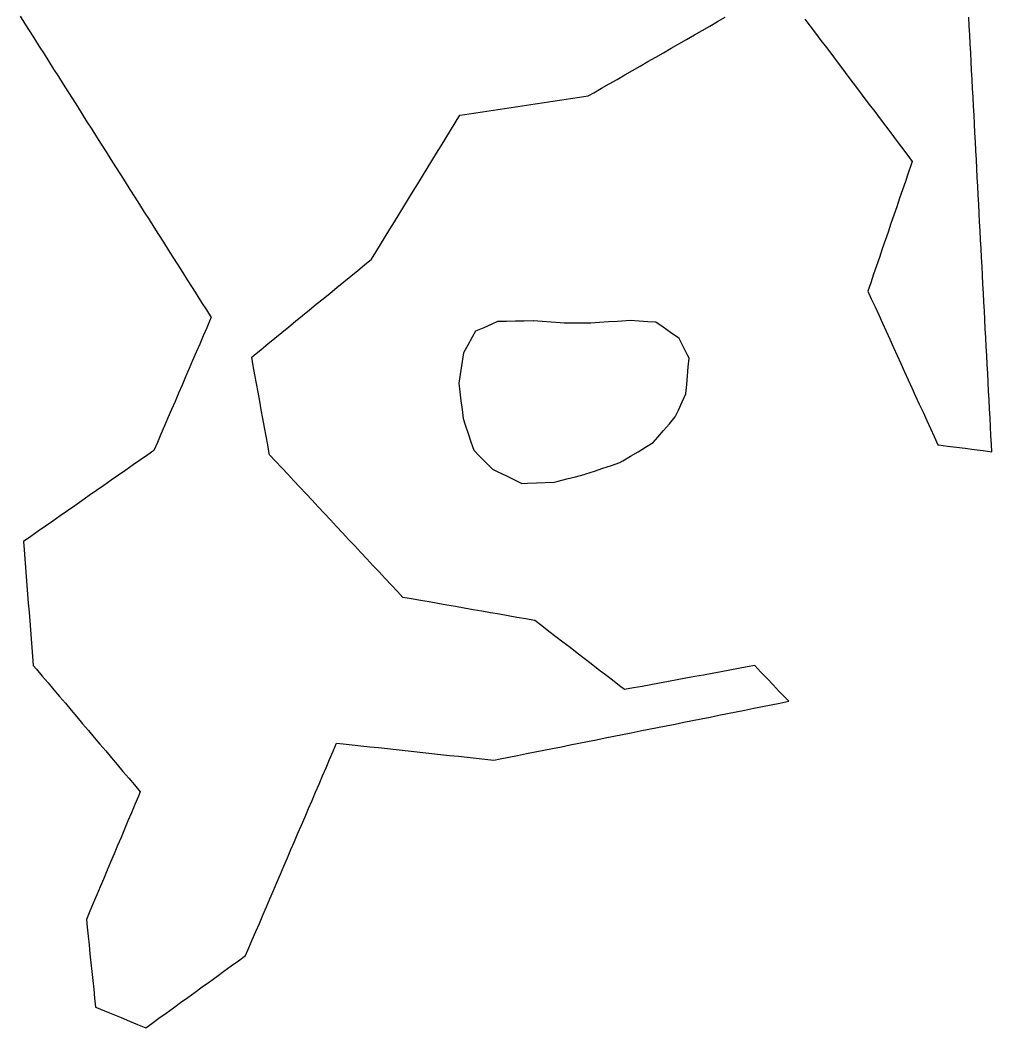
# Model space of a CAD drawing. Header units: millimetres. Extents: x 32 to 3054, y 42 to 5568.
# Drawn here: x 1861.9 to 1970.9, y 1335.4 to 1448.4 of the extents above; entities that cross this region are included whole.
import ezdxf

# ---------------------------------------------------------------- set-up
doc = ezdxf.new("R2010")
doc.units = ezdxf.units.MM
for name, color, linetype in [('ALL_ISLANDS', 7, 'Continuous'), ('OUTLINE_ISLAND_01', 7, 'Continuous'), ('OUTLINE_ISLAND_39', 7, 'Continuous')]:
    doc.layers.add(name, color=color, linetype=linetype)

msp = doc.modelspace()

# ---------------------------------------------------------------- linework, layer by layer
at = {"layer": 'ALL_ISLANDS'}
for points in [[(1861.9439, 1448.8795), (1862.4794, 1448.0349), (1863.0148, 1447.1904), (1863.5503, 1446.3458), (1864.0858, 1445.5013), (1864.6213, 1444.6567), (1865.1568, 1443.8122), (1865.6922, 1442.9676), (1866.2277, 1442.1231), (1866.7632, 1441.2785), (1867.2987, 1440.434), (1867.8341, 1439.5894), (1868.3696, 1438.7449), (1868.9051, 1437.9003), (1869.4406, 1437.0558), (1869.9761, 1436.2113), (1870.5115, 1435.3667), (1871.047, 1434.5222), (1871.5825, 1433.6776), (1872.118, 1432.8331), (1872.6534, 1431.9885), (1873.1889, 1431.144), (1873.7244, 1430.2994), (1874.2599, 1429.4549), (1874.7954, 1428.6103), (1875.3308, 1427.7658), (1875.8663, 1426.9212), (1876.4018, 1426.0767), (1876.9373, 1425.2321), (1877.4727, 1424.3876), (1878.0082, 1423.543), (1878.5437, 1422.6985), (1879.0792, 1421.8539), (1879.6147, 1421.0094), (1880.1501, 1420.1648), (1880.6856, 1419.3203), (1881.2211, 1418.4757), (1881.7566, 1417.6312), (1882.292, 1416.7866), (1882.8275, 1415.9421), (1883.363, 1415.0975), (1883.2652, 1414.87), (1882.8702, 1413.9513), (1882.4752, 1413.0326), (1882.0802, 1412.1139), (1881.6852, 1411.1953), (1881.2903, 1410.2766), (1880.8953, 1409.3579), (1880.5003, 1408.4392), (1880.1053, 1407.5205), (1879.7103, 1406.6018), (1879.3153, 1405.6831), (1878.9204, 1404.7644), (1878.5254, 1403.8458), (1878.1304, 1402.9271), (1877.7354, 1402.0084), (1877.3404, 1401.0897), (1876.9454, 1400.171), (1876.2628, 1399.6952), (1875.4424, 1399.1233), (1874.622, 1398.5515), (1873.8017, 1397.9796), (1872.9813, 1397.4078), (1872.1609, 1396.836), (1871.3406, 1396.2641), (1870.5202, 1395.6923), (1869.6998, 1395.1205), (1868.8795, 1394.5486), (1868.0591, 1393.9768), (1867.2387, 1393.405), (1866.4184, 1392.8331), (1865.598, 1392.2613), (1864.7776, 1391.6894), (1863.9573, 1391.1176), (1863.1369, 1390.5458), (1862.3165, 1389.9739), (1862.3901, 1389.0385), (1862.4684, 1388.0416), (1862.5468, 1387.0446), (1862.6252, 1386.0477), (1862.7035, 1385.0508), (1862.7819, 1384.0539), (1862.8603, 1383.0569), (1862.9386, 1382.06), (1863.017, 1381.0631), (1863.0954, 1380.0662), (1863.1737, 1379.0692), (1863.2521, 1378.0723), (1863.3305, 1377.0754), (1863.4088, 1376.0785), (1863.7845, 1375.6346), (1864.4306, 1374.8713), (1865.0766, 1374.1079), (1865.7226, 1373.3446), (1866.3687, 1372.5813), (1867.0147, 1371.818), (1867.6607, 1371.0547), (1868.3068, 1370.2914), (1868.9528, 1369.5281), (1869.5988, 1368.7648), (1870.2449, 1368.0015), (1870.8909, 1367.2382), (1871.5369, 1366.4748), (1872.183, 1365.7115), (1872.829, 1364.9482), (1873.475, 1364.1849), (1874.1211, 1363.4216), (1874.7671, 1362.6583), (1875.4131, 1361.895), (1875.1992, 1361.3876), (1874.8108, 1360.4661), (1874.4223, 1359.5447), (1874.0339, 1358.6232), (1873.6454, 1357.7017), (1873.2569, 1356.7803), (1872.8685, 1355.8588), (1872.48, 1354.9373), (1872.0916, 1354.0159), (1871.7031, 1353.0944), (1871.3147, 1352.1729), (1870.9262, 1351.2515), (1870.5377, 1350.33), (1870.1493, 1349.4085), (1869.7608, 1348.4871), (1869.3724, 1347.5656), (1869.4629, 1346.7038), (1869.5673, 1345.7093), (1869.6717, 1344.7147), (1869.7761, 1343.7202), (1869.8806, 1342.7257), (1869.985, 1341.7311), (1870.0894, 1340.7366), (1870.1938, 1339.7421), (1870.2982, 1338.7475), (1870.4027, 1337.753), (1870.4976, 1337.7137), (1871.4215, 1337.331), (1872.3454, 1336.9484), (1873.2693, 1336.5658), (1874.1932, 1336.1831), (1875.1171, 1335.8005), (1876.041, 1335.4178), (1876.7048, 1335.8993), (1877.5143, 1336.4864), (1878.3237, 1337.0736), (1879.1332, 1337.6607), (1879.9427, 1338.2479), (1880.7522, 1338.835), (1881.5617, 1339.4221), (1882.3712, 1340.0093), (1883.1806, 1340.5964), (1883.9901, 1341.1836), (1884.7996, 1341.7707), (1885.6091, 1342.3579), (1886.4186, 1342.945), (1887.2281, 1343.5321), (1887.5902, 1344.3773), (1887.984, 1345.2965), (1888.3778, 1346.2157), (1888.7716, 1347.1349), (1889.1654, 1348.0541), (1889.5593, 1348.9733), (1889.9531, 1349.8925), (1890.3469, 1350.8116), (1890.7407, 1351.7308), (1891.1345, 1352.65), (1891.5283, 1353.5692), (1891.9222, 1354.4884), (1892.316, 1355.4076), (1892.7098, 1356.3268), (1893.1036, 1357.246), (1893.4974, 1358.1652), (1893.8913, 1359.0843), (1894.2851, 1360.0035), (1894.6789, 1360.9227), (1895.0727, 1361.8419), (1895.4665, 1362.7611), (1895.8603, 1363.6803), (1896.2542, 1364.5995), (1896.648, 1365.5187), (1897.0418, 1366.4379), (1897.4356, 1367.357), (1898.1682, 1367.2776), (1899.1624, 1367.1698), (1900.1566, 1367.062), (1901.1507, 1366.9542), (1902.1449, 1366.8464), (1903.1391, 1366.7386), (1904.1333, 1366.6309), (1905.1274, 1366.5231), (1906.1216, 1366.4153), (1907.1158, 1366.3075), (1908.1099, 1366.1997), (1909.1041, 1366.0919), (1910.0983, 1365.9841), (1911.0925, 1365.8763), (1912.0866, 1365.7685), (1913.0808, 1365.6607), (1914.075, 1365.5529), (1915.0692, 1365.4451), (1915.7788, 1365.5867), (1916.7595, 1365.7823), (1917.7402, 1365.9779), (1918.7208, 1366.1736), (1919.7015, 1366.3692), (1920.6822, 1366.5648), (1921.6629, 1366.7604), (1922.6436, 1366.9561), (1923.6242, 1367.1517), (1924.6049, 1367.3473), (1925.5856, 1367.5429), (1926.5663, 1367.7385), (1927.5469, 1367.9342), (1928.5276, 1368.1298), (1929.5083, 1368.3254), (1930.489, 1368.521), (1931.4697, 1368.7167), (1932.4503, 1368.9123), (1933.431, 1369.1079), (1934.4117, 1369.3035), (1935.3924, 1369.4991), (1936.3731, 1369.6948), (1937.3537, 1369.8904), (1938.3344, 1370.086), (1939.3151, 1370.2816), (1940.2958, 1370.4773), (1941.2765, 1370.6729), (1942.2571, 1370.8685), (1943.2378, 1371.0641), (1944.2185, 1371.2597), (1945.1992, 1371.4554), (1946.1799, 1371.651), (1947.1605, 1371.8466), (1948.1412, 1372.0422), (1947.7764, 1372.4273), (1947.0886, 1373.1532), (1946.4007, 1373.8791), (1945.7129, 1374.605), (1945.0251, 1375.3309), (1944.3373, 1376.0568), (1943.501, 1375.9024), (1942.5176, 1375.7209), (1941.5342, 1375.5394), (1940.5508, 1375.3579), (1939.5674, 1375.1764), (1938.584, 1374.9949), (1937.6006, 1374.8134), (1936.6172, 1374.632), (1935.6339, 1374.4505), (1934.6505, 1374.269), (1933.6671, 1374.0875), (1932.6837, 1373.906), (1931.7003, 1373.7245), (1930.7169, 1373.543), (1929.7335, 1373.3615), (1929.1665, 1373.7972), (1928.3736, 1374.4065), (1927.5807, 1375.0158), (1926.7877, 1375.6251), (1925.9948, 1376.2344), (1925.2018, 1376.8437), (1924.4089, 1377.453), (1923.616, 1378.0623), (1922.823, 1378.6716), (1922.0301, 1379.2809), (1921.2372, 1379.8902), (1920.4442, 1380.4996), (1919.6513, 1381.1089), (1919.6352, 1381.1117), (1918.6503, 1381.2847), (1917.6654, 1381.4577), (1916.6805, 1381.6306), (1915.6955, 1381.8036), (1914.7106, 1381.9766), (1913.7257, 1382.1496), (1912.7408, 1382.3226), (1911.7558, 1382.4956), (1910.7709, 1382.6685), (1909.786, 1382.8415), (1908.8011, 1383.0145), (1907.8161, 1383.1875), (1906.8312, 1383.3605), (1905.8463, 1383.5335), (1904.8614, 1383.7065), (1904.2476, 1384.3634), (1903.5649, 1385.0941), (1902.8822, 1385.8248), (1902.1995, 1386.5555), (1901.5168, 1387.2862), (1900.8341, 1388.0169), (1900.1514, 1388.7476), (1899.4687, 1389.4783), (1898.786, 1390.2091), (1898.1033, 1390.9398), (1897.4206, 1391.6705), (1896.7379, 1392.4012), (1896.0552, 1393.1319), (1895.3725, 1393.8626), (1894.6899, 1394.5933), (1894.0072, 1395.324), (1893.3245, 1396.0547), (1892.6418, 1396.7854), (1891.9591, 1397.5161), (1891.2764, 1398.2468), (1890.5937, 1398.9775), (1889.911, 1399.7082), (1889.8898, 1399.8242), (1889.71, 1400.8079), (1889.5301, 1401.7916), (1889.3503, 1402.7753), (1889.1704, 1403.7589), (1888.9906, 1404.7426), (1888.8107, 1405.7263), (1888.6309, 1406.71), (1888.4511, 1407.6937), (1888.2712, 1408.6774), (1888.0914, 1409.6611), (1887.9115, 1410.6448), (1888.193, 1410.8751), (1888.9669, 1411.5084), (1889.7408, 1412.1417), (1890.5147, 1412.775), (1891.2886, 1413.4083), (1892.0625, 1414.0416), (1892.8364, 1414.6749), (1893.6103, 1415.3082), (1894.3842, 1415.9415), (1895.1582, 1416.5748), (1895.9321, 1417.2081), (1896.706, 1417.8414), (1897.4799, 1418.4747), (1898.2538, 1419.108), (1899.0277, 1419.7413), (1899.8016, 1420.3746), (1900.5755, 1421.0079), (1901.3494, 1421.6412), (1901.8366, 1422.4349), (1902.3598, 1423.2871), (1902.8829, 1424.1394), (1903.4061, 1424.9916), (1903.9292, 1425.8439), (1904.4524, 1426.6961), (1904.9755, 1427.5483), (1905.4987, 1428.4006), (1906.0218, 1429.2528), (1906.545, 1430.1051), (1907.0681, 1430.9573), (1907.5913, 1431.8095), (1908.1144, 1432.6618), (1908.6376, 1433.514), (1909.1607, 1434.3663), (1909.6839, 1435.2185), (1910.207, 1436.0707), (1910.7302, 1436.923), (1911.2534, 1437.7752), (1911.8124, 1437.8597), (1912.8012, 1438.0092), (1913.7899, 1438.1587), (1914.7787, 1438.3081), (1915.7675, 1438.4576), (1916.7562, 1438.6071), (1917.745, 1438.7566), (1918.7338, 1438.906), (1919.7225, 1439.0555), (1920.7113, 1439.205), (1921.7001, 1439.3545), (1922.6888, 1439.5039), (1923.6776, 1439.6534), (1924.6664, 1439.8029), (1925.6551, 1439.9524), (1926.2848, 1440.3141), (1927.1519, 1440.8122), (1928.019, 1441.3103), (1928.8861, 1441.8084), (1929.7532, 1442.3065), (1930.6203, 1442.8046), (1931.4874, 1443.3028), (1932.3545, 1443.8009), (1933.2216, 1444.299), (1934.0888, 1444.7971), (1934.9559, 1445.2952), (1935.823, 1445.7933), (1936.6901, 1446.2914), (1937.5572, 1446.7896), (1938.4243, 1447.2877), (1939.2914, 1447.7858), (1940.1585, 1448.2839), (1941.0256, 1448.782)], [(1949.9575, 1448.5704), (1950.5595, 1447.7719), (1951.1615, 1446.9734), (1951.7634, 1446.1749), (1952.3654, 1445.3763), (1952.9674, 1444.5778), (1953.5694, 1443.7793), (1954.1713, 1442.9808), (1954.7733, 1442.1823), (1955.3753, 1441.3838), (1955.9773, 1440.5853), (1956.5792, 1439.7867), (1957.1812, 1438.9882), (1957.7832, 1438.1897), (1958.3852, 1437.3912), (1958.9872, 1436.5927), (1959.5891, 1435.7942), (1960.1911, 1434.9957), (1960.7931, 1434.1971), (1961.3951, 1433.3986), (1961.997, 1432.6001), (1961.8766, 1432.2481), (1961.553, 1431.3019), (1961.2294, 1430.3557), (1960.9058, 1429.4095), (1960.5822, 1428.4633), (1960.2586, 1427.5171), (1959.935, 1426.5709), (1959.6114, 1425.6247), (1959.2878, 1424.6785), (1958.9642, 1423.7323), (1958.6406, 1422.7861), (1958.317, 1421.8399), (1957.9934, 1420.8937), (1957.6698, 1419.9475), (1957.3462, 1419.0014), (1957.0226, 1418.0552), (1957.408, 1417.2083), (1957.8222, 1416.2981), (1958.2363, 1415.3879), (1958.6505, 1414.4777), (1959.0647, 1413.5675), (1959.4788, 1412.6573), (1959.893, 1411.7471), (1960.3071, 1410.8369), (1960.7213, 1409.9267), (1961.1355, 1409.0164), (1961.5496, 1408.1062), (1961.9638, 1407.196), (1962.378, 1406.2858), (1962.7921, 1405.3756), (1963.2063, 1404.4654), (1963.6205, 1403.5552), (1964.0346, 1402.645), (1964.4488, 1401.7348), (1964.863, 1400.8246), (1964.9745, 1400.8102), (1965.9662, 1400.682), (1966.958, 1400.5537), (1967.9497, 1400.4254), (1968.9415, 1400.2972), (1969.9332, 1400.1689), (1970.9249, 1400.0407), (1970.8819, 1400.8534), (1970.829, 1401.852), (1970.776, 1402.8506), (1970.7231, 1403.8492), (1970.6702, 1404.8478), (1970.6173, 1405.8464), (1970.5644, 1406.845), (1970.5115, 1407.8436), (1970.4586, 1408.8422), (1970.4057, 1409.8408), (1970.3528, 1410.8394), (1970.2999, 1411.838), (1970.2469, 1412.8366), (1970.194, 1413.8352), (1970.1411, 1414.8338), (1970.0882, 1415.8324), (1970.0353, 1416.831), (1969.9824, 1417.8296), (1969.9295, 1418.8282), (1969.8766, 1419.8268), (1969.8237, 1420.8254), (1969.7708, 1421.824), (1969.7178, 1422.8226), (1969.6649, 1423.8212), (1969.612, 1424.8198), (1969.5591, 1425.8184), (1969.5062, 1426.817), (1969.4533, 1427.8156), (1969.4004, 1428.8142), (1969.3475, 1429.8128), (1969.2946, 1430.8114), (1969.2416, 1431.81), (1969.1887, 1432.8086), (1969.1358, 1433.8072), (1969.0829, 1434.8058), (1969.03, 1435.8044), (1968.9771, 1436.803), (1968.9242, 1437.8016), (1968.8713, 1438.8002), (1968.8184, 1439.7988), (1968.7655, 1440.7974), (1968.7125, 1441.796), (1968.6596, 1442.7946), (1968.6067, 1443.7932), (1968.5538, 1444.7918), (1968.5009, 1445.7904), (1968.448, 1446.789), (1968.3951, 1447.7876), (1968.3422, 1448.7862)]]:
    msp.add_lwpolyline(points, dxfattribs=at)
msp.add_lwpolyline([(1911.1447, 1407.7434), (1911.2638, 1406.7505), (1911.383, 1405.7576), (1911.5021, 1404.7647), (1911.6212, 1403.7719), (1911.8663, 1403.0412), (1912.1843, 1402.0931), (1912.5023, 1401.145), (1912.8203, 1400.1969), (1913.5172, 1399.4977), (1914.2231, 1398.7894), (1914.929, 1398.0811), (1915.5133, 1397.796), (1916.412, 1397.3575), (1917.3107, 1396.919), (1918.2095, 1396.4805), (1918.8463, 1396.5074), (1919.8455, 1396.5496), (1920.8446, 1396.5918), (1921.8437, 1396.634), (1922.2748, 1396.7429), (1923.2443, 1396.9878), (1924.2139, 1397.2328), (1925.1834, 1397.4777), (1925.4056, 1397.5516), (1926.3546, 1397.8671), (1927.3035, 1398.1825), (1928.2524, 1398.498), (1929.2013, 1398.8135), (1929.5273, 1399.01), (1930.3838, 1399.5262), (1931.2402, 1400.0424), (1932.0967, 1400.5586), (1932.9531, 1401.0749), (1933.4553, 1401.6611), (1934.1059, 1402.4205), (1934.7565, 1403.1799), (1935.4071, 1403.9393), (1935.767, 1404.717), (1936.1869, 1405.6246), (1936.6069, 1406.5321), (1936.61, 1406.5675), (1936.6983, 1407.5636), (1936.7865, 1408.5597), (1936.8748, 1409.5558), (1936.9631, 1410.5519), (1936.7619, 1410.9511), (1936.3118, 1411.8441), (1935.8617, 1412.7371), (1935.7002, 1412.8497), (1934.8801, 1413.4219), (1934.06, 1413.9941), (1933.2398, 1414.5662), (1932.3532, 1414.6258), (1931.3555, 1414.6928), (1930.3577, 1414.7598), (1929.9285, 1414.731), (1928.9308, 1414.664), (1927.933, 1414.5969), (1926.9353, 1414.5299), (1925.9375, 1414.4629), (1924.9492, 1414.4627), (1923.9492, 1414.4625), (1922.9492, 1414.4622), (1922.5011, 1414.4963), (1921.504, 1414.5722), (1920.5069, 1414.648), (1919.5098, 1414.7239), (1919.4871, 1414.7234), (1918.4873, 1414.7017), (1917.4876, 1414.68), (1916.4878, 1414.6584), (1915.488, 1414.6367), (1914.8594, 1414.3577), (1913.9454, 1413.9519), (1913.0314, 1413.5462), (1912.6504, 1412.873), (1912.1579, 1412.0027), (1911.6653, 1411.1324), (1911.5187, 1410.1776), (1911.3668, 1409.1892), (1911.215, 1408.2008)], close=True, dxfattribs=at)
at = {"layer": 'OUTLINE_ISLAND_01'}
for points in [[(1861.9439, 1448.8795), (1862.4794, 1448.0349), (1863.0148, 1447.1904), (1863.5503, 1446.3458), (1864.0858, 1445.5013), (1864.6213, 1444.6567), (1865.1568, 1443.8122), (1865.6922, 1442.9676), (1866.2277, 1442.1231), (1866.7632, 1441.2785), (1867.2987, 1440.434), (1867.8341, 1439.5894), (1868.3696, 1438.7449), (1868.9051, 1437.9003), (1869.4406, 1437.0558), (1869.9761, 1436.2113), (1870.5115, 1435.3667), (1871.047, 1434.5222), (1871.5825, 1433.6776), (1872.118, 1432.8331), (1872.6534, 1431.9885), (1873.1889, 1431.144), (1873.7244, 1430.2994), (1874.2599, 1429.4549), (1874.7954, 1428.6103), (1875.3308, 1427.7658), (1875.8663, 1426.9212), (1876.4018, 1426.0767), (1876.9373, 1425.2321), (1877.4727, 1424.3876), (1878.0082, 1423.543), (1878.5437, 1422.6985), (1879.0792, 1421.8539), (1879.6147, 1421.0094), (1880.1501, 1420.1648), (1880.6856, 1419.3203), (1881.2211, 1418.4757), (1881.7566, 1417.6312), (1882.292, 1416.7866), (1882.8275, 1415.9421), (1883.363, 1415.0975), (1883.2652, 1414.87), (1882.8702, 1413.9513), (1882.4752, 1413.0326), (1882.0802, 1412.1139), (1881.6852, 1411.1953), (1881.2903, 1410.2766), (1880.8953, 1409.3579), (1880.5003, 1408.4392), (1880.1053, 1407.5205), (1879.7103, 1406.6018), (1879.3153, 1405.6831), (1878.9204, 1404.7644), (1878.5254, 1403.8458), (1878.1304, 1402.9271), (1877.7354, 1402.0084), (1877.3404, 1401.0897), (1876.9454, 1400.171), (1876.2628, 1399.6952), (1875.4424, 1399.1233), (1874.622, 1398.5515), (1873.8017, 1397.9796), (1872.9813, 1397.4078), (1872.1609, 1396.836), (1871.3406, 1396.2641), (1870.5202, 1395.6923), (1869.6998, 1395.1205), (1868.8795, 1394.5486), (1868.0591, 1393.9768), (1867.2387, 1393.405), (1866.4184, 1392.8331), (1865.598, 1392.2613), (1864.7776, 1391.6894), (1863.9573, 1391.1176), (1863.1369, 1390.5458), (1862.3165, 1389.9739), (1862.3901, 1389.0385), (1862.4684, 1388.0416), (1862.5468, 1387.0446), (1862.6252, 1386.0477), (1862.7035, 1385.0508), (1862.7819, 1384.0539), (1862.8603, 1383.0569), (1862.9386, 1382.06), (1863.017, 1381.0631), (1863.0954, 1380.0662), (1863.1737, 1379.0692), (1863.2521, 1378.0723), (1863.3305, 1377.0754), (1863.4088, 1376.0785), (1863.7845, 1375.6346), (1864.4306, 1374.8713), (1865.0766, 1374.1079), (1865.7226, 1373.3446), (1866.3687, 1372.5813), (1867.0147, 1371.818), (1867.6607, 1371.0547), (1868.3068, 1370.2914), (1868.9528, 1369.5281), (1869.5988, 1368.7648), (1870.2449, 1368.0015), (1870.8909, 1367.2382), (1871.5369, 1366.4748), (1872.183, 1365.7115), (1872.829, 1364.9482), (1873.475, 1364.1849), (1874.1211, 1363.4216), (1874.7671, 1362.6583), (1875.4131, 1361.895), (1875.1992, 1361.3876), (1874.8108, 1360.4661), (1874.4223, 1359.5447), (1874.0339, 1358.6232), (1873.6454, 1357.7017), (1873.2569, 1356.7803), (1872.8685, 1355.8588), (1872.48, 1354.9373), (1872.0916, 1354.0159), (1871.7031, 1353.0944), (1871.3147, 1352.1729), (1870.9262, 1351.2515), (1870.5377, 1350.33), (1870.1493, 1349.4085), (1869.7608, 1348.4871), (1869.3724, 1347.5656), (1869.4629, 1346.7038), (1869.5673, 1345.7093), (1869.6717, 1344.7147), (1869.7761, 1343.7202), (1869.8806, 1342.7257), (1869.985, 1341.7311), (1870.0894, 1340.7366), (1870.1938, 1339.7421), (1870.2982, 1338.7475), (1870.4027, 1337.753), (1870.4976, 1337.7137), (1871.4215, 1337.331), (1872.3454, 1336.9484), (1873.2693, 1336.5658), (1874.1932, 1336.1831), (1875.1171, 1335.8005), (1876.041, 1335.4178), (1876.7048, 1335.8993), (1877.5143, 1336.4864), (1878.3237, 1337.0736), (1879.1332, 1337.6607), (1879.9427, 1338.2479), (1880.7522, 1338.835), (1881.5617, 1339.4221), (1882.3712, 1340.0093), (1883.1806, 1340.5964), (1883.9901, 1341.1836), (1884.7996, 1341.7707), (1885.6091, 1342.3579), (1886.4186, 1342.945), (1887.2281, 1343.5321), (1887.5902, 1344.3773), (1887.984, 1345.2965), (1888.3778, 1346.2157), (1888.7716, 1347.1349), (1889.1654, 1348.0541), (1889.5593, 1348.9733), (1889.9531, 1349.8925), (1890.3469, 1350.8116), (1890.7407, 1351.7308), (1891.1345, 1352.65), (1891.5283, 1353.5692), (1891.9222, 1354.4884), (1892.316, 1355.4076), (1892.7098, 1356.3268), (1893.1036, 1357.246), (1893.4974, 1358.1652), (1893.8913, 1359.0843), (1894.2851, 1360.0035), (1894.6789, 1360.9227), (1895.0727, 1361.8419), (1895.4665, 1362.7611), (1895.8603, 1363.6803), (1896.2542, 1364.5995), (1896.648, 1365.5187), (1897.0418, 1366.4379), (1897.4356, 1367.357), (1898.1682, 1367.2776), (1899.1624, 1367.1698), (1900.1566, 1367.062), (1901.1507, 1366.9542), (1902.1449, 1366.8464), (1903.1391, 1366.7386), (1904.1333, 1366.6309), (1905.1274, 1366.5231), (1906.1216, 1366.4153), (1907.1158, 1366.3075), (1908.1099, 1366.1997), (1909.1041, 1366.0919), (1910.0983, 1365.9841), (1911.0925, 1365.8763), (1912.0866, 1365.7685), (1913.0808, 1365.6607), (1914.075, 1365.5529), (1915.0692, 1365.4451), (1915.7788, 1365.5867), (1916.7595, 1365.7823), (1917.7402, 1365.9779), (1918.7208, 1366.1736), (1919.7015, 1366.3692), (1920.6822, 1366.5648), (1921.6629, 1366.7604), (1922.6436, 1366.9561), (1923.6242, 1367.1517), (1924.6049, 1367.3473), (1925.5856, 1367.5429), (1926.5663, 1367.7385), (1927.5469, 1367.9342), (1928.5276, 1368.1298), (1929.5083, 1368.3254), (1930.489, 1368.521), (1931.4697, 1368.7167), (1932.4503, 1368.9123), (1933.431, 1369.1079), (1934.4117, 1369.3035), (1935.3924, 1369.4991), (1936.3731, 1369.6948), (1937.3537, 1369.8904), (1938.3344, 1370.086), (1939.3151, 1370.2816), (1940.2958, 1370.4773), (1941.2765, 1370.6729), (1942.2571, 1370.8685), (1943.2378, 1371.0641), (1944.2185, 1371.2597), (1945.1992, 1371.4554), (1946.1799, 1371.651), (1947.1605, 1371.8466), (1948.1412, 1372.0422), (1947.7764, 1372.4273), (1947.0886, 1373.1532), (1946.4007, 1373.8791), (1945.7129, 1374.605), (1945.0251, 1375.3309), (1944.3373, 1376.0568), (1943.501, 1375.9024), (1942.5176, 1375.7209), (1941.5342, 1375.5394), (1940.5508, 1375.3579), (1939.5674, 1375.1764), (1938.584, 1374.9949), (1937.6006, 1374.8134), (1936.6172, 1374.632), (1935.6339, 1374.4505), (1934.6505, 1374.269), (1933.6671, 1374.0875), (1932.6837, 1373.906), (1931.7003, 1373.7245), (1930.7169, 1373.543), (1929.7335, 1373.3615), (1929.1665, 1373.7972), (1928.3736, 1374.4065), (1927.5807, 1375.0158), (1926.7877, 1375.6251), (1925.9948, 1376.2344), (1925.2018, 1376.8437), (1924.4089, 1377.453), (1923.616, 1378.0623), (1922.823, 1378.6716), (1922.0301, 1379.2809), (1921.2372, 1379.8902), (1920.4442, 1380.4996), (1919.6513, 1381.1089), (1919.6352, 1381.1117), (1918.6503, 1381.2847), (1917.6654, 1381.4577), (1916.6805, 1381.6306), (1915.6955, 1381.8036), (1914.7106, 1381.9766), (1913.7257, 1382.1496), (1912.7408, 1382.3226), (1911.7558, 1382.4956), (1910.7709, 1382.6685), (1909.786, 1382.8415), (1908.8011, 1383.0145), (1907.8161, 1383.1875), (1906.8312, 1383.3605), (1905.8463, 1383.5335), (1904.8614, 1383.7065), (1904.2476, 1384.3634), (1903.5649, 1385.0941), (1902.8822, 1385.8248), (1902.1995, 1386.5555), (1901.5168, 1387.2862), (1900.8341, 1388.0169), (1900.1514, 1388.7476), (1899.4687, 1389.4783), (1898.786, 1390.2091), (1898.1033, 1390.9398), (1897.4206, 1391.6705), (1896.7379, 1392.4012), (1896.0552, 1393.1319), (1895.3725, 1393.8626), (1894.6899, 1394.5933), (1894.0072, 1395.324), (1893.3245, 1396.0547), (1892.6418, 1396.7854), (1891.9591, 1397.5161), (1891.2764, 1398.2468), (1890.5937, 1398.9775), (1889.911, 1399.7082), (1889.8898, 1399.8242), (1889.71, 1400.8079), (1889.5301, 1401.7916), (1889.3503, 1402.7753), (1889.1704, 1403.7589), (1888.9906, 1404.7426), (1888.8107, 1405.7263), (1888.6309, 1406.71), (1888.4511, 1407.6937), (1888.2712, 1408.6774), (1888.0914, 1409.6611), (1887.9115, 1410.6448), (1888.193, 1410.8751), (1888.9669, 1411.5084), (1889.7408, 1412.1417), (1890.5147, 1412.775), (1891.2886, 1413.4083), (1892.0625, 1414.0416), (1892.8364, 1414.6749), (1893.6103, 1415.3082), (1894.3842, 1415.9415), (1895.1582, 1416.5748), (1895.9321, 1417.2081), (1896.706, 1417.8414), (1897.4799, 1418.4747), (1898.2538, 1419.108), (1899.0277, 1419.7413), (1899.8016, 1420.3746), (1900.5755, 1421.0079), (1901.3494, 1421.6412), (1901.8366, 1422.4349), (1902.3598, 1423.2871), (1902.8829, 1424.1394), (1903.4061, 1424.9916), (1903.9292, 1425.8439), (1904.4524, 1426.6961), (1904.9755, 1427.5483), (1905.4987, 1428.4006), (1906.0218, 1429.2528), (1906.545, 1430.1051), (1907.0681, 1430.9573), (1907.5913, 1431.8095), (1908.1144, 1432.6618), (1908.6376, 1433.514), (1909.1607, 1434.3663), (1909.6839, 1435.2185), (1910.207, 1436.0707), (1910.7302, 1436.923), (1911.2534, 1437.7752), (1911.8124, 1437.8597), (1912.8012, 1438.0092), (1913.7899, 1438.1587), (1914.7787, 1438.3081), (1915.7675, 1438.4576), (1916.7562, 1438.6071), (1917.745, 1438.7566), (1918.7338, 1438.906), (1919.7225, 1439.0555), (1920.7113, 1439.205), (1921.7001, 1439.3545), (1922.6888, 1439.5039), (1923.6776, 1439.6534), (1924.6664, 1439.8029), (1925.6551, 1439.9524), (1926.2848, 1440.3141), (1927.1519, 1440.8122), (1928.019, 1441.3103), (1928.8861, 1441.8084), (1929.7532, 1442.3065), (1930.6203, 1442.8046), (1931.4874, 1443.3028), (1932.3545, 1443.8009), (1933.2216, 1444.299), (1934.0888, 1444.7971), (1934.9559, 1445.2952), (1935.823, 1445.7933), (1936.6901, 1446.2914), (1937.5572, 1446.7896), (1938.4243, 1447.2877), (1939.2914, 1447.7858), (1940.1585, 1448.2839), (1941.0256, 1448.782)], [(1949.9575, 1448.5704), (1950.5595, 1447.7719), (1951.1615, 1446.9734), (1951.7634, 1446.1749), (1952.3654, 1445.3763), (1952.9674, 1444.5778), (1953.5694, 1443.7793), (1954.1713, 1442.9808), (1954.7733, 1442.1823), (1955.3753, 1441.3838), (1955.9773, 1440.5853), (1956.5792, 1439.7867), (1957.1812, 1438.9882), (1957.7832, 1438.1897), (1958.3852, 1437.3912), (1958.9872, 1436.5927), (1959.5891, 1435.7942), (1960.1911, 1434.9957), (1960.7931, 1434.1971), (1961.3951, 1433.3986), (1961.997, 1432.6001), (1961.8766, 1432.2481), (1961.553, 1431.3019), (1961.2294, 1430.3557), (1960.9058, 1429.4095), (1960.5822, 1428.4633), (1960.2586, 1427.5171), (1959.935, 1426.5709), (1959.6114, 1425.6247), (1959.2878, 1424.6785), (1958.9642, 1423.7323), (1958.6406, 1422.7861), (1958.317, 1421.8399), (1957.9934, 1420.8937), (1957.6698, 1419.9475), (1957.3462, 1419.0014), (1957.0226, 1418.0552), (1957.408, 1417.2083), (1957.8222, 1416.2981), (1958.2363, 1415.3879), (1958.6505, 1414.4777), (1959.0647, 1413.5675), (1959.4788, 1412.6573), (1959.893, 1411.7471), (1960.3071, 1410.8369), (1960.7213, 1409.9267), (1961.1355, 1409.0164), (1961.5496, 1408.1062), (1961.9638, 1407.196), (1962.378, 1406.2858), (1962.7921, 1405.3756), (1963.2063, 1404.4654), (1963.6205, 1403.5552), (1964.0346, 1402.645), (1964.4488, 1401.7348), (1964.863, 1400.8246), (1964.9745, 1400.8102), (1965.9662, 1400.682), (1966.958, 1400.5537), (1967.9497, 1400.4254), (1968.9415, 1400.2972), (1969.9332, 1400.1689), (1970.9249, 1400.0407), (1970.8819, 1400.8534), (1970.829, 1401.852), (1970.776, 1402.8506), (1970.7231, 1403.8492), (1970.6702, 1404.8478), (1970.6173, 1405.8464), (1970.5644, 1406.845), (1970.5115, 1407.8436), (1970.4586, 1408.8422), (1970.4057, 1409.8408), (1970.3528, 1410.8394), (1970.2999, 1411.838), (1970.2469, 1412.8366), (1970.194, 1413.8352), (1970.1411, 1414.8338), (1970.0882, 1415.8324), (1970.0353, 1416.831), (1969.9824, 1417.8296), (1969.9295, 1418.8282), (1969.8766, 1419.8268), (1969.8237, 1420.8254), (1969.7708, 1421.824), (1969.7178, 1422.8226), (1969.6649, 1423.8212), (1969.612, 1424.8198), (1969.5591, 1425.8184), (1969.5062, 1426.817), (1969.4533, 1427.8156), (1969.4004, 1428.8142), (1969.3475, 1429.8128), (1969.2946, 1430.8114), (1969.2416, 1431.81), (1969.1887, 1432.8086), (1969.1358, 1433.8072), (1969.0829, 1434.8058), (1969.03, 1435.8044), (1968.9771, 1436.803), (1968.9242, 1437.8016), (1968.8713, 1438.8002), (1968.8184, 1439.7988), (1968.7655, 1440.7974), (1968.7125, 1441.796), (1968.6596, 1442.7946), (1968.6067, 1443.7932), (1968.5538, 1444.7918), (1968.5009, 1445.7904), (1968.448, 1446.789), (1968.3951, 1447.7876), (1968.3422, 1448.7862)]]:
    msp.add_lwpolyline(points, dxfattribs=at)
at = {"layer": 'OUTLINE_ISLAND_39'}
msp.add_lwpolyline([(1911.1447, 1407.7434), (1911.2638, 1406.7505), (1911.383, 1405.7576), (1911.5021, 1404.7647), (1911.6212, 1403.7719), (1911.8663, 1403.0412), (1912.1843, 1402.0931), (1912.5023, 1401.145), (1912.8203, 1400.1969), (1913.5172, 1399.4977), (1914.2231, 1398.7894), (1914.929, 1398.0811), (1915.5133, 1397.796), (1916.412, 1397.3575), (1917.3107, 1396.919), (1918.2095, 1396.4805), (1918.8463, 1396.5074), (1919.8455, 1396.5496), (1920.8446, 1396.5918), (1921.8437, 1396.634), (1922.2748, 1396.7429), (1923.2443, 1396.9878), (1924.2139, 1397.2328), (1925.1834, 1397.4777), (1925.4056, 1397.5516), (1926.3546, 1397.8671), (1927.3035, 1398.1825), (1928.2524, 1398.498), (1929.2013, 1398.8135), (1929.5273, 1399.01), (1930.3838, 1399.5262), (1931.2402, 1400.0424), (1932.0967, 1400.5586), (1932.9531, 1401.0749), (1933.4553, 1401.6611), (1934.1059, 1402.4205), (1934.7565, 1403.1799), (1935.4071, 1403.9393), (1935.767, 1404.717), (1936.1869, 1405.6246), (1936.6069, 1406.5321), (1936.61, 1406.5675), (1936.6983, 1407.5636), (1936.7865, 1408.5597), (1936.8748, 1409.5558), (1936.9631, 1410.5519), (1936.7619, 1410.9511), (1936.3118, 1411.8441), (1935.8617, 1412.7371), (1935.7002, 1412.8497), (1934.8801, 1413.4219), (1934.06, 1413.9941), (1933.2398, 1414.5662), (1932.3532, 1414.6258), (1931.3555, 1414.6928), (1930.3577, 1414.7598), (1929.9285, 1414.731), (1928.9308, 1414.664), (1927.933, 1414.5969), (1926.9353, 1414.5299), (1925.9375, 1414.4629), (1924.9492, 1414.4627), (1923.9492, 1414.4625), (1922.9492, 1414.4622), (1922.5011, 1414.4963), (1921.504, 1414.5722), (1920.5069, 1414.648), (1919.5098, 1414.7239), (1919.4871, 1414.7234), (1918.4873, 1414.7017), (1917.4876, 1414.68), (1916.4878, 1414.6584), (1915.488, 1414.6367), (1914.8594, 1414.3577), (1913.9454, 1413.9519), (1913.0314, 1413.5462), (1912.6504, 1412.873), (1912.1579, 1412.0027), (1911.6653, 1411.1324), (1911.5187, 1410.1776), (1911.3668, 1409.1892), (1911.215, 1408.2008)], close=True, dxfattribs=at)

doc.saveas('drawing.dxf')
